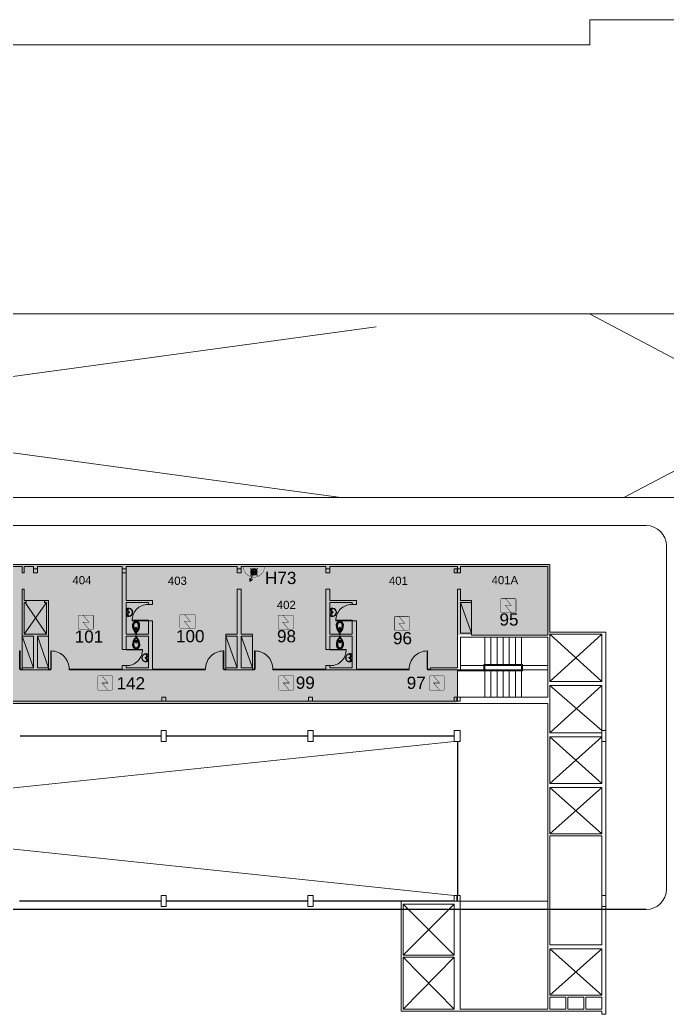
# Model space of a CAD drawing. Header units: metres. Extents: x -331 to 2982, y 362 to 2539.
# Drawn here: x 823.65 to 855.41, y 2490.17 to 2538.96 of the extents above; entities that cross this region are included whole.
import ezdxf
from ezdxf.enums import TextEntityAlignment as Align

# ---------------------------------------------------------------- set-up
doc = ezdxf.new("R2010")
doc.units = ezdxf.units.M
doc.layers.get('0').update_dxf_attribs({"color": 251})
doc.layers.add('_corredores', color=251, linetype='Continuous', plot=False)
doc.layers.add('_salas', color=251, linetype='Continuous', plot=False)
for name, color, linetype in [('ALV', 251, 'Continuous'), ('CX', 251, 'Continuous'), ('Det', 251, 'Continuous'), ('DET. FUMAÇA', 1, 'Continuous'), ('Div', 251, 'Continuous'), ('Est', 251, 'Continuous'), ('Mob', 251, 'Continuous'), ('Pis', 251, 'Continuous'), ('Texto_Salas', 251, 'Continuous'), ('vid', 251, 'Continuous'), ('vis', 251, 'Continuous')]:
    doc.layers.add(name, color=color, linetype=linetype)
doc.styles.add('X3G_ENTITY_1422127C', font='arial.ttf', dxfattribs={"height": 0.6})
doc.styles.add('X3G_ENTITY_142212B9', font='arial.ttf', dxfattribs={"height": 0.6})
doc.styles.add('X3G_ENTITY_142212F6', font='arial.ttf', dxfattribs={"height": 0.6})
doc.styles.add('X3G_ENTITY_14221333', font='arial.ttf', dxfattribs={"height": 0.6})
doc.styles.add('X3G_ENTITY_14221370', font='arial.ttf', dxfattribs={"height": 0.6})
doc.styles.add('X3G_ENTITY_14221765', font='arial.ttf', dxfattribs={"height": 0.6})
doc.styles.add('X3G_ENTITY_142217A2', font='arial.ttf', dxfattribs={"height": 0.6})
doc.styles.add('X3G_ENTITY_142217DF', font='arial.ttf', dxfattribs={"height": 0.6})
doc.styles.add('X3G_ENTITY_1422AD1E', font='arial.ttf', dxfattribs={"height": 0.6})
doc.styles.add('X3G_ENTITY_2B7D2', font='arial.ttf', dxfattribs={"height": 0.4})
doc.styles.add('X3G_ENTITY_2B7D3', font='arial.ttf', dxfattribs={"height": 0.4})
doc.styles.add('X3G_ENTITY_2B7D4', font='arial.ttf', dxfattribs={"height": 0.4})
doc.styles.add('X3G_ENTITY_2B7D5', font='arial.ttf', dxfattribs={"height": 0.4})
doc.styles.add('X3G_ENTITY_2B7D6', font='arial.ttf', dxfattribs={"height": 0.4})

# ---------------------------------------------------------------- blocks, each defined once
blk = doc.blocks.new('VASO')
at = {"layer": 'Mob'}
for p, q in [((302.351, 172.465), (302.38, 172.465)), ((302.351, 172.383), (302.38, 172.383)), ((302.38, 172.465), (302.38, 172.383)), ((302.411, 172.354), (302.411, 172.494)), ((302.499, 172.354), (302.499, 172.494)), ((302.599, 172.444), (302.499, 172.444)), ((302.599, 172.404), (302.499, 172.404)), ((302.599, 172.444), (302.599, 172.455)), ((302.599, 172.404), (302.599, 172.444)), ((302.599, 172.404), (302.599, 172.393)), ((302.619, 172.464), (302.609, 172.464)), ((302.619, 172.383), (302.609, 172.383)), ((302.619, 172.424), (302.619, 172.464)), ((302.619, 172.424), (302.619, 172.383))]:
    blk.add_line(p, q, dxfattribs=at)
for centre in [(302.453, 172.486), (302.453, 172.362)]:
    blk.add_circle(centre, 0.00707, dxfattribs=at)
for centre, radius, start, end in [((302.178, 172.42), 0.179, 86.6811, 178.7962), ((302.178, 172.427), 0.179, 181.2038, 273.3189), ((302.178, 172.42), 0.129, 86.6811, 178.7962), ((302.178, 172.427), 0.129, 181.2038, 273.3189), ((302.205, 172.134), 0.464, 50.6979, 92.0637), ((302.205, 172.713), 0.464, 267.9363, 309.3021), ((302.205, 172.134), 0.414, 60.1325, 92.0637), ((302.205, 172.713), 0.414, 267.9363, 299.8675), ((302.349, 172.422), 0.043, 86.6811, 178.7962), ((302.349, 172.426), 0.043, 181.2038, 273.3189), ((302.609, 172.455), 0.00935, 90, 180), ((302.609, 172.393), 0.00935, 180, 270)]:
    blk.add_arc(centre, radius, start, end, dxfattribs=at)
blk = doc.blocks.new('Detector de fumaça')
at = {"layer": 'DET. FUMAÇA', "linetype": 'Continuous', "lineweight": 15, "const_width": 0.0187}
blk.add_lwpolyline([(774.599, 539.816), (775.249, 539.816, -0.414214), (775.296, 539.769), (775.296, 539.167, -0.414214), (775.249, 539.12), (774.599, 539.12, -0.414214), (774.553, 539.167), (774.553, 539.769, -0.414214)], format="xyb", close=True, dxfattribs=at)
blk.add_lwpolyline([(774.773, 539.816), (775.064, 539.468), (774.773, 539.468), (775.064, 539.12)], dxfattribs=at)

msp = doc.modelspace()

# ---------------------------------------------------------------- hatches: boundary and pattern name
at = {"layer": '_corredores', "transparency": 33554508}
h = msp.add_hatch(color=256, dxfattribs=at)
h.dxf.hatch_style = 1
h.paths.add_polyline_path([(768.659, 2507.071), (768.659, 2507.996), (765.809, 2507.996), (765.809, 2505.421), (845.119, 2505.421), (845.119, 2507.071)])
at = {"layer": '_salas', "transparency": 33554559}
h = msp.add_hatch(color=256, dxfattribs=at)
h.dxf.hatch_style = 1
h.paths.add_polyline_path([(849.659, 2512.236), (768.859, 2512.236), (768.859, 2507.996), (768.659, 2507.996), (768.659, 2507.071), (845.119, 2507.071), (845.119, 2508.771), (849.659, 2508.771)])

# ---------------------------------------------------------------- linework, layer by layer
at = {"color": 1, "lineweight": 0, "true_color": 0xe60000}
for p, q in [((835.134, 2511.869), (834.939, 2511.393)), ((835.304, 2511.7), (834.965, 2512.039)), ((834.965, 2511.7), (835.304, 2512.039)), ((834.939, 2511.393), (834.931, 2511.572)), ((834.939, 2511.393), (835.071, 2511.515))]:
    msp.add_line(p, q, dxfattribs=at)
at = {"color": 1, "true_color": 0xe60000, "const_width": 0.0172}
msp.add_lwpolyline([(835.614, 2512.127), (834.654, 2512.127, 0.435311), (834.62, 2512.09, 0.930949), (835.649, 2512.09, 0.435311)], format="xyb", close=True, dxfattribs=at)
at = {"color": 1, "lineweight": 0, "true_color": 0xe60000}
for radius in [0.158, 0.119, 0.0774]:
    msp.add_circle((835.134, 2511.869), radius, dxfattribs=at)
at = {"layer": 'ALV', "lineweight": 0}
for p, q in [((764.909, 2512.236), (845.264, 2512.236)), ((845.104, 2512.236), (823.759, 2512.236)), ((845.264, 2512.236), (845.124, 2512.236)), ((845.264, 2512.236), (849.659, 2512.236)), ((849.659, 2512.236), (845.264, 2512.236)), ((849.659, 2512.236), (849.659, 2508.921)), ((849.659, 2508.921), (849.659, 2512.236)), ((818.859, 2512.136), (823.759, 2512.136)), ((818.859, 2512.136), (823.759, 2512.136)), ((823.759, 2511.821), (823.759, 2512.136)), ((823.859, 2511.821), (823.859, 2512.136)), ((823.859, 2512.136), (824.309, 2512.136)), ((823.859, 2512.136), (824.309, 2512.136)), ((824.309, 2511.821), (824.309, 2512.136)), ((824.509, 2511.821), (824.509, 2512.136)), ((824.509, 2512.136), (828.659, 2512.136)), ((824.509, 2512.136), (828.659, 2512.136)), ((828.659, 2511.821), (828.659, 2512.136)), ((828.659, 2511.821), (828.659, 2510.471)), ((828.859, 2511.821), (828.859, 2512.136)), ((828.859, 2512.136), (834.309, 2512.136)), ((828.859, 2512.136), (834.309, 2512.136)), ((828.859, 2510.471), (828.859, 2511.821)), ((834.309, 2512.136), (834.309, 2511.821)), ((834.509, 2511.821), (834.509, 2512.136)), ((834.509, 2512.136), (838.659, 2512.136)), ((834.509, 2512.136), (838.659, 2512.136)), ((838.659, 2511.821), (838.659, 2512.136)), ((838.859, 2511.821), (838.859, 2512.136)), ((838.859, 2512.136), (845.124, 2512.136)), ((838.859, 2512.136), (845.124, 2512.136)), ((845.124, 2512.136), (845.124, 2512.021)), ((849.559, 2512.136), (845.264, 2512.136)), ((845.264, 2512.136), (849.559, 2512.136)), ((845.264, 2512.021), (845.264, 2512.136)), ((849.559, 2508.921), (849.559, 2512.136)), ((849.559, 2512.136), (849.559, 2508.771)), ((823.759, 2508.721), (823.759, 2511.021)), ((823.859, 2510.471), (823.859, 2511.021)), ((828.659, 2510.471), (828.659, 2511.021)), ((828.859, 2511.021), (828.859, 2510.471)), ((834.309, 2511.021), (834.309, 2508.821)), ((838.659, 2511.021), (838.859, 2511.021)), ((838.859, 2511.021), (838.659, 2511.021)), ((838.859, 2511.021), (838.659, 2511.021)), ((838.659, 2511.021), (838.659, 2508.071)), ((838.859, 2511.021), (838.859, 2510.471)), ((838.859, 2510.471), (838.859, 2511.021)), ((838.859, 2510.471), (838.859, 2511.021)), ((823.959, 2510.471), (824.859, 2510.471)), ((828.659, 2510.471), (828.659, 2508.771)), ((830.159, 2510.471), (828.859, 2510.471)), ((828.859, 2508.821), (828.859, 2510.371)), ((828.859, 2510.371), (829.959, 2510.371)), ((829.959, 2510.371), (829.959, 2510.271)), ((829.959, 2510.271), (830.159, 2510.271)), ((830.159, 2510.271), (830.159, 2510.471)), ((838.859, 2510.471), (840.159, 2510.471)), ((840.159, 2510.471), (838.859, 2510.471)), ((840.159, 2510.471), (838.859, 2510.471)), ((839.959, 2510.371), (838.859, 2510.371)), ((838.859, 2510.371), (838.859, 2508.821)), ((838.859, 2510.371), (839.959, 2510.371)), ((838.859, 2508.821), (838.859, 2510.371)), ((838.859, 2510.371), (839.959, 2510.371)), ((838.859, 2508.821), (838.859, 2510.371)), ((839.959, 2510.271), (839.959, 2510.371)), ((839.959, 2510.371), (839.959, 2510.271)), ((839.959, 2510.371), (839.959, 2510.271)), ((840.159, 2510.271), (839.959, 2510.271)), ((839.959, 2510.271), (840.159, 2510.271)), ((839.959, 2510.271), (840.159, 2510.271)), ((840.159, 2510.471), (840.159, 2510.271)), ((840.159, 2510.271), (840.159, 2510.471)), ((840.159, 2510.271), (840.159, 2510.471)), ((845.814, 2510.471), (845.264, 2510.471)), ((845.264, 2510.371), (845.814, 2510.371)), ((845.814, 2510.371), (845.814, 2510.471)), ((830.159, 2509.471), (829.959, 2509.471)), ((829.959, 2509.471), (829.959, 2508.821)), ((830.159, 2508.821), (830.159, 2509.471)), ((839.959, 2509.471), (839.959, 2508.821)), ((839.959, 2509.471), (840.159, 2509.471)), ((840.159, 2507.091), (840.159, 2509.471)), ((840.159, 2509.371), (840.159, 2507.091)), ((829.959, 2508.821), (828.859, 2508.821)), ((830.159, 2507.071), (830.159, 2508.821)), ((839.959, 2508.821), (838.859, 2508.821)), ((845.264, 2508.871), (845.814, 2508.871)), ((845.814, 2508.871), (845.264, 2508.871)), ((845.814, 2508.771), (845.814, 2508.871)), ((849.659, 2508.921), (852.409, 2508.921)), ((852.409, 2508.921), (849.659, 2508.921)), ((849.659, 2508.821), (852.209, 2508.821)), ((849.659, 2506.496), (849.659, 2508.821)), ((849.659, 2508.821), (852.209, 2508.821)), ((852.209, 2508.821), (852.209, 2506.496)), ((852.409, 2504.096), (852.409, 2508.921)), ((828.659, 2508.771), (828.659, 2508.071)), ((828.859, 2508.071), (828.859, 2508.721)), ((828.859, 2508.721), (829.959, 2508.721)), ((829.959, 2508.721), (829.959, 2507.171)), ((839.959, 2508.721), (838.859, 2508.721)), ((838.859, 2508.721), (839.959, 2508.721)), ((838.859, 2508.071), (838.859, 2508.721)), ((838.859, 2508.721), (839.959, 2508.721)), ((839.959, 2507.171), (839.959, 2508.721)), ((839.959, 2508.721), (839.959, 2507.171)), ((839.959, 2508.721), (839.959, 2507.171)), ((849.559, 2508.671), (845.264, 2508.671)), ((845.264, 2508.671), (849.559, 2508.671)), ((849.559, 2508.771), (845.814, 2508.771)), ((849.559, 2505.721), (849.559, 2508.671)), ((828.659, 2508.071), (828.859, 2508.071)), ((838.859, 2508.071), (838.659, 2508.071)), ((852.209, 2508.184), (852.209, 2506.496)), ((852.409, 2504.096), (852.409, 2508.184)), ((828.859, 2507.271), (828.659, 2507.271)), ((828.659, 2507.271), (828.659, 2507.071)), ((828.659, 2507.071), (830.159, 2507.071)), ((828.859, 2507.171), (828.859, 2507.271)), ((829.959, 2507.171), (828.859, 2507.171)), ((838.659, 2507.071), (838.659, 2507.271)), ((838.659, 2507.271), (838.859, 2507.271)), ((838.859, 2507.271), (838.659, 2507.271)), ((838.659, 2507.271), (838.659, 2507.071)), ((838.859, 2507.271), (838.659, 2507.271)), ((838.659, 2507.271), (838.659, 2507.071)), ((840.159, 2507.071), (838.659, 2507.071)), ((838.659, 2507.071), (840.159, 2507.071)), ((838.659, 2507.071), (840.159, 2507.071)), ((838.859, 2507.271), (838.859, 2507.171)), ((838.859, 2507.171), (838.859, 2507.271)), ((838.859, 2507.171), (838.859, 2507.271)), ((838.859, 2507.171), (839.959, 2507.171)), ((839.959, 2507.171), (838.859, 2507.171)), ((839.959, 2507.171), (838.859, 2507.171)), ((852.209, 2506.496), (849.659, 2506.496)), ((849.659, 2503.971), (849.659, 2506.296)), ((852.209, 2506.296), (849.659, 2506.296)), ((849.659, 2503.971), (849.659, 2506.296)), ((849.659, 2506.296), (852.209, 2506.296)), ((852.209, 2506.296), (852.209, 2504.096)), ((852.209, 2506.296), (852.209, 2504.096)), ((762.309, 2505.421), (849.559, 2505.421)), ((773.209, 2505.521), (845.099, 2505.521)), ((845.099, 2505.521), (830.609, 2505.521)), ((845.189, 2505.721), (849.559, 2505.721)), ((849.559, 2505.721), (845.259, 2505.721)), ((849.559, 2490.421), (849.559, 2505.421)), ((852.209, 2503.971), (849.659, 2503.971)), ((852.209, 2503.971), (849.659, 2503.971)), ((852.209, 2503.771), (849.659, 2503.771)), ((849.659, 2501.496), (849.659, 2503.771)), ((849.659, 2503.771), (852.209, 2503.771)), ((852.209, 2503.546), (852.209, 2501.496)), ((852.209, 2503.546), (852.209, 2501.496)), ((852.409, 2495.996), (852.409, 2503.546)), ((852.409, 2495.996), (852.409, 2503.546)), ((849.659, 2501.496), (849.659, 2503.234)), ((852.209, 2501.496), (849.659, 2501.496)), ((852.209, 2501.296), (849.659, 2501.296)), ((852.209, 2499.021), (849.659, 2499.021)), ((852.209, 2498.921), (849.659, 2498.921)), ((849.659, 2498.921), (849.659, 2493.571)), ((849.659, 2498.921), (852.209, 2498.921)), ((852.209, 2493.571), (852.209, 2498.921)), ((852.209, 2498.921), (852.209, 2495.996)), ((842.359, 2490.321), (842.359, 2495.711)), ((842.359, 2495.711), (842.359, 2490.321)), ((842.359, 2495.711), (845.259, 2495.711)), ((845.259, 2490.421), (845.259, 2495.711)), ((842.459, 2493.071), (842.459, 2495.571)), ((842.459, 2493.071), (842.459, 2495.571)), ((842.459, 2495.571), (844.959, 2495.571)), ((844.959, 2493.071), (844.959, 2495.571)), ((845.259, 2491.221), (845.259, 2495.446)), ((852.209, 2495.446), (852.209, 2493.571)), ((852.409, 2495.446), (852.409, 2490.371)), ((852.409, 2490.171), (852.409, 2495.446)), ((849.659, 2493.571), (852.209, 2493.571)), ((852.209, 2493.571), (849.659, 2493.571)), ((852.209, 2493.371), (849.659, 2493.371)), ((849.659, 2491.734), (849.659, 2493.371)), ((844.959, 2493.071), (842.459, 2493.071)), ((844.959, 2493.071), (842.459, 2493.071)), ((844.959, 2492.971), (842.459, 2492.971)), ((849.659, 2490.996), (849.659, 2490.421)), ((850.442, 2490.996), (850.442, 2490.421)), ((850.542, 2490.996), (850.542, 2490.421)), ((851.326, 2490.996), (851.326, 2490.421)), ((851.426, 2490.996), (851.426, 2490.421)), ((852.209, 2490.996), (852.209, 2490.421)), ((842.359, 2490.321), (852.209, 2490.321)), ((842.459, 2490.421), (844.959, 2490.421)), ((849.559, 2490.421), (845.259, 2490.421)), ((849.559, 2490.421), (845.259, 2490.421)), ((849.659, 2490.421), (850.442, 2490.421)), ((850.542, 2490.421), (851.326, 2490.421)), ((851.426, 2490.421), (852.209, 2490.421)), ((852.209, 2490.171), (852.209, 2490.321)), ((852.209, 2490.321), (852.209, 2490.171)), ((852.409, 2490.171), (852.209, 2490.171)), ((852.209, 2490.171), (852.409, 2490.171))]:
    msp.add_line(p, q, dxfattribs=at)
for points in [[(823.759, 2512.136), (823.759, 2511.821), (823.859, 2511.821), (823.859, 2512.136)], [(823.759, 2512.136), (823.759, 2512.136), (823.759, 2511.821)], [(823.859, 2511.821), (823.859, 2512.136)], [(824.309, 2512.136), (824.309, 2512.021), (824.509, 2512.021), (824.509, 2512.136)], [(828.659, 2512.136), (828.659, 2512.021), (828.859, 2512.021), (828.859, 2512.136)], [(828.659, 2512.136), (828.659, 2512.021), (828.859, 2512.021), (828.859, 2512.136)], [(834.309, 2512.136), (834.309, 2512.136), (834.309, 2512.021), (834.509, 2512.021), (834.509, 2512.136)], [(838.659, 2512.136), (838.659, 2512.021), (838.859, 2512.021), (838.859, 2512.136)], [(838.659, 2512.136), (838.659, 2512.021), (838.859, 2512.021), (838.859, 2512.136)], [(845.264, 2510.471), (845.264, 2511.021), (845.124, 2511.021), (845.124, 2507.171), (843.799, 2507.171), (843.799, 2507.071), (845.264, 2507.071), (845.264, 2508.671)], [(845.264, 2508.871), (845.264, 2510.371)]]:
    msp.add_lwpolyline(points, dxfattribs=at)
for points in [[(824.509, 2508.721), (825.059, 2508.721), (825.059, 2510.471), (824.859, 2510.471), (824.859, 2510.371), (824.959, 2510.371), (824.959, 2508.821), (824.509, 2508.821), (824.309, 2508.821), (823.859, 2508.821), (823.859, 2510.371), (823.959, 2510.371), (823.959, 2510.471), (823.859, 2510.471), (823.859, 2511.021), (823.759, 2511.021), (823.759, 2508.721), (824.309, 2508.721), (824.309, 2507.171), (823.759, 2507.171), (823.759, 2507.071), (824.509, 2507.071), (825.059, 2507.071), (825.059, 2507.171), (824.509, 2507.171)], [(835.059, 2508.821), (834.509, 2508.821), (834.509, 2511.021), (834.309, 2511.021), (834.309, 2508.821), (833.759, 2508.821), (833.759, 2508.721), (834.309, 2508.721), (834.309, 2507.171), (833.759, 2507.171), (833.759, 2507.071), (834.509, 2507.071), (835.059, 2507.071), (835.059, 2507.171), (834.509, 2507.171), (834.509, 2508.721), (835.059, 2508.721)], [(852.209, 2501.296), (852.209, 2499.021), (849.659, 2499.021), (849.659, 2499.659), (849.659, 2501.296)], [(849.659, 2491.096), (849.659, 2491.734), (849.659, 2493.371), (852.209, 2493.371), (852.209, 2491.096)], [(844.959, 2490.421), (842.459, 2490.421), (842.459, 2492.971), (844.959, 2492.971), (844.959, 2492.221), (844.959, 2491.221)], [(849.659, 2490.996), (850.442, 2490.996), (850.442, 2490.421), (849.659, 2490.421)], [(850.542, 2490.996), (851.326, 2490.996), (851.326, 2490.421), (850.542, 2490.421)], [(851.426, 2490.996), (852.209, 2490.996), (852.209, 2490.421), (851.426, 2490.421)]]:
    msp.add_lwpolyline(points, close=True, dxfattribs=at)
at = {"layer": 'CX', "lineweight": 0, "ltscale": 8}
for points in [[(829.959, 2509.501), (829.959, 2509.471), (829.159, 2509.471), (829.159, 2509.501)], [(839.959, 2509.501), (839.959, 2509.471), (839.159, 2509.471), (839.159, 2509.501)], [(823.659, 2507.091), (823.629, 2507.091), (823.629, 2507.991), (823.659, 2507.991)], [(825.159, 2507.091), (825.189, 2507.091), (825.189, 2507.991), (825.159, 2507.991)], [(828.859, 2508.041), (828.859, 2508.071), (829.659, 2508.071), (829.659, 2508.041)], [(833.659, 2507.091), (833.629, 2507.091), (833.629, 2507.991), (833.659, 2507.991)], [(835.159, 2507.091), (835.189, 2507.091), (835.189, 2507.991), (835.159, 2507.991)], [(838.859, 2508.041), (838.859, 2508.071), (839.659, 2508.071), (839.659, 2508.041)], [(843.659, 2507.091), (843.629, 2507.091), (843.629, 2507.991), (843.659, 2507.991)]]:
    msp.add_lwpolyline(points, close=True, dxfattribs=at)
for centre, radius, start, end in [((829.929, 2509.501), 0.771, 90, 182.1894), ((839.929, 2509.501), 0.771, 90, 182.1894), ((825.189, 2507.121), 0.871, 358.058, 90), ((828.889, 2508.042), 0.771, 270, 2.1894), ((833.629, 2507.121), 0.871, 90, 181.942), ((835.189, 2507.121), 0.871, 358.058, 90), ((838.889, 2508.042), 0.771, 270, 2.1894), ((843.629, 2507.121), 0.871, 90, 181.942)]:
    msp.add_arc(centre, radius, start, end, dxfattribs=at)
at = {"layer": 'Det', "lineweight": 0}
for p, q in [((868.587, 2515.521), (851.609, 2524.544)), ((870.379, 2524.544), (853.294, 2515.521)), ((777.964, 2523.89), (839.396, 2515.521)), ((841.129, 2523.891), (779.66, 2515.521)), ((824.959, 2510.371), (823.859, 2508.821)), ((823.909, 2510.371), (824.959, 2508.821)), ((852.209, 2508.821), (849.659, 2506.496)), ((849.659, 2508.821), (852.209, 2506.496)), ((849.659, 2506.296), (852.209, 2504.096)), ((852.209, 2506.296), (849.659, 2503.971)), ((844.959, 2503.546), (773.234, 2495.996)), ((773.234, 2503.546), (844.959, 2495.996)), ((849.659, 2503.771), (852.209, 2501.496)), ((852.209, 2503.771), (849.659, 2501.496)), ((849.659, 2499.021), (852.209, 2501.296)), ((849.659, 2501.296), (852.209, 2499.021)), ((842.459, 2495.571), (844.959, 2493.071)), ((844.959, 2495.571), (842.459, 2493.071)), ((849.659, 2493.371), (852.209, 2491.096)), ((849.659, 2491.096), (852.209, 2493.371)), ((842.459, 2492.971), (844.959, 2490.421)), ((844.959, 2492.971), (842.459, 2490.421))]:
    msp.add_line(p, q, dxfattribs=at)
at = {"layer": 'Div', "color": 230, "linetype": 'Continuous', "lineweight": 0}
for p, q in [((854.378, 2514.147), (761.137, 2514.147)), ((855.378, 2496.304), (855.378, 2513.147))]:
    msp.add_line(p, q, dxfattribs=at)
at = {"layer": 'Div', "color": 230, "linetype": 'Continuous', "lineweight": -3, "true_color": 0xff007f}
msp.add_line((854.378, 2495.304), (761.194, 2495.304), dxfattribs=at)
at = {"layer": 'Div', "color": 230, "linetype": 'Continuous', "lineweight": 0}
for centre, start, end in [((854.378, 2513.147), 0, 90), ((854.378, 2496.304), 270, 0)]:
    msp.add_arc(centre, 1, start, end, dxfattribs=at)
at = {"layer": 'Est', "lineweight": 0}
for points in [[(824.309, 2511.821), (824.309, 2512.021), (824.509, 2512.021), (824.509, 2511.821)], [(824.309, 2511.821), (824.309, 2512.021), (824.509, 2512.021), (824.509, 2511.821)], [(828.659, 2511.821), (828.659, 2512.021), (828.859, 2512.021), (828.859, 2511.821)], [(828.659, 2511.821), (828.659, 2512.021), (828.859, 2512.021), (828.859, 2511.821)], [(834.309, 2511.821), (834.309, 2512.021), (834.509, 2512.021), (834.509, 2511.821)], [(838.659, 2511.821), (838.659, 2512.021), (838.859, 2512.021), (838.859, 2511.821)], [(844.964, 2511.821), (844.964, 2512.021), (845.104, 2512.021), (845.104, 2511.821)], [(845.124, 2511.821), (845.124, 2512.021), (845.264, 2512.021), (845.264, 2511.821)], [(830.609, 2505.521), (830.609, 2505.721), (830.809, 2505.721), (830.809, 2505.521)], [(837.809, 2505.521), (837.809, 2505.721), (838.009, 2505.721), (838.009, 2505.521)], [(844.959, 2505.521), (844.959, 2505.721), (845.099, 2505.721), (845.099, 2505.521)], [(845.119, 2505.521), (845.119, 2505.721), (845.259, 2505.721), (845.259, 2505.521)]]:
    msp.add_lwpolyline(points, close=True, dxfattribs=at)
for points in [[(852.209, 2503.546), (852.209, 2504.096), (852.309, 2504.096), (852.409, 2504.096), (852.409, 2503.546), (852.209, 2503.546)], [(852.209, 2495.446), (852.209, 2495.996), (852.309, 2495.996), (852.409, 2495.996), (852.409, 2495.446), (852.209, 2495.446)]]:
    msp.add_lwpolyline(points, dxfattribs=at)
at = {"layer": 'Mob', "lineweight": 0, "ltscale": 0.8}
for p, q in [((845.264, 2510.371), (845.814, 2508.871)), ((823.759, 2508.721), (824.309, 2507.171)), ((824.509, 2508.721), (825.059, 2507.171)), ((833.759, 2508.721), (834.309, 2507.171)), ((834.509, 2508.721), (835.059, 2507.171))]:
    msp.add_line(p, q, dxfattribs=at)
at = {"layer": 'Mob', "lineweight": 0}
for p, q in [((845.814, 2508.871), (845.814, 2510.371)), ((828.859, 2509.713), (828.859, 2510.064)), ((838.859, 2509.713), (838.859, 2510.064)), ((823.759, 2508.721), (823.759, 2507.171)), ((825.059, 2507.171), (825.059, 2508.721)), ((833.759, 2508.721), (833.759, 2507.171)), ((835.059, 2507.171), (835.059, 2508.721)), ((829.959, 2507.829), (829.959, 2507.478)), ((839.959, 2507.829), (839.959, 2507.478))]:
    msp.add_line(p, q, dxfattribs=at)
for points in [[(828.87, 2509.889, 0.019765), (828.875, 2509.763, 0.055725), (828.877, 2509.745, 0.26837), (828.913, 2509.712, 0.08527), (829.001, 2509.7, 0.373975), (829.165, 2509.889, 0.373975), (829.001, 2510.079, 0.08527), (828.913, 2510.067, 0.26837), (828.877, 2510.033, 0.055725), (828.875, 2510.015, 0.019765)], [(838.87, 2509.889, 0.019765), (838.875, 2509.763, 0.055725), (838.877, 2509.745, 0.26837), (838.913, 2509.712, 0.08527), (839.001, 2509.7, 0.373975), (839.165, 2509.889, 0.373975), (839.001, 2510.079, 0.08527), (838.913, 2510.067, 0.26837), (838.877, 2510.033, 0.055725), (838.875, 2510.015, 0.019765)], [(829.948, 2507.653, 0.019765), (829.943, 2507.779, 0.055725), (829.941, 2507.797, 0.26837), (829.905, 2507.83, 0.08527), (829.818, 2507.842, 0.373975), (829.653, 2507.653, 0.373975), (829.818, 2507.464, 0.08527), (829.905, 2507.475, 0.26837), (829.941, 2507.509, 0.055725), (829.943, 2507.527, 0.019765)], [(839.948, 2507.653, 0.019765), (839.943, 2507.779, 0.055725), (839.941, 2507.797, 0.26837), (839.905, 2507.83, 0.08527), (839.818, 2507.842, 0.373975), (839.653, 2507.653, 0.373975), (839.818, 2507.464, 0.08527), (839.905, 2507.475, 0.26837), (839.941, 2507.509, 0.055725), (839.943, 2507.527, 0.019765)]]:
    msp.add_lwpolyline(points, format="xyb", close=True, dxfattribs=at)
for points in [[(828.966, 2510.064, 0.09339), (828.913, 2510.051, 0.281673), (828.88, 2510.006, 0.022774), (828.874, 2509.916), (828.874, 2509.889), (828.874, 2509.862, 0.022774), (828.88, 2509.772, 0.281673), (828.913, 2509.727, 0.09339), (828.966, 2509.715)], [(828.97, 2509.725, -0.467154), (828.963, 2509.727, -0.039312), (828.94, 2509.794, 0.320715), (828.919, 2509.813, 0.032811), (828.882, 2509.817)], [(828.966, 2510.064, -0.557482), (828.971, 2510.056, 0.068592), (828.941, 2509.952, 0.02486), (828.936, 2509.889, 0.02486), (828.941, 2509.826, 0.068592), (828.971, 2509.722, -0.557482), (828.966, 2509.715)], [(828.971, 2510.057, 0.072415), (828.948, 2509.889, 0.072415), (828.971, 2509.722)], [(838.966, 2510.064, 0.09339), (838.913, 2510.051, 0.281673), (838.88, 2510.006, 0.022774), (838.874, 2509.916), (838.874, 2509.889), (838.874, 2509.862, 0.022774), (838.88, 2509.772, 0.281673), (838.913, 2509.727, 0.09339), (838.966, 2509.715)], [(838.97, 2509.725, -0.467154), (838.963, 2509.727, -0.039312), (838.94, 2509.794, 0.320715), (838.919, 2509.813, 0.032811), (838.882, 2509.817)], [(838.966, 2510.064, -0.557482), (838.971, 2510.056, 0.068592), (838.941, 2509.952, 0.02486), (838.936, 2509.889, 0.02486), (838.941, 2509.826, 0.068592), (838.971, 2509.722, -0.557482), (838.966, 2509.715)], [(838.971, 2510.057, 0.072415), (838.948, 2509.889, 0.072415), (838.971, 2509.722)], [(829.852, 2507.478, -0.557482), (829.847, 2507.486, 0.068592), (829.877, 2507.59, 0.02486), (829.882, 2507.653, 0.02486), (829.877, 2507.716, 0.068592), (829.847, 2507.82, -0.557482), (829.852, 2507.827)], [(829.847, 2507.485, 0.072415), (829.87, 2507.653, 0.072415), (829.847, 2507.82)], [(829.848, 2507.817, -0.467154), (829.855, 2507.815, -0.039312), (829.878, 2507.748, 0.320715), (829.899, 2507.729, 0.032811), (829.937, 2507.725)], [(829.852, 2507.478, 0.09339), (829.905, 2507.491, 0.281673), (829.938, 2507.536, 0.022774), (829.944, 2507.626), (829.944, 2507.653), (829.944, 2507.68, 0.022774), (829.938, 2507.77, 0.281673), (829.905, 2507.815, 0.09339), (829.852, 2507.827)], [(839.852, 2507.478, -0.557482), (839.847, 2507.486, 0.068592), (839.877, 2507.59, 0.02486), (839.882, 2507.653, 0.02486), (839.877, 2507.716, 0.068592), (839.847, 2507.82, -0.557482), (839.852, 2507.827)], [(839.847, 2507.485, 0.072415), (839.87, 2507.653, 0.072415), (839.847, 2507.82)], [(839.848, 2507.817, -0.467154), (839.855, 2507.815, -0.039312), (839.878, 2507.748, 0.320715), (839.899, 2507.729, 0.032811), (839.937, 2507.725)], [(839.852, 2507.478, 0.09339), (839.905, 2507.491, 0.281673), (839.938, 2507.536, 0.022774), (839.944, 2507.626), (839.944, 2507.653), (839.944, 2507.68, 0.022774), (839.938, 2507.77, 0.281673), (839.905, 2507.815, 0.09339), (839.852, 2507.827)]]:
    msp.add_lwpolyline(points, format="xyb", dxfattribs=at)
for centre, radius in [((828.916, 2509.988), 0.0158), ((828.99, 2509.889), 0.0328), ((828.99, 2509.889), 0.0203), ((838.916, 2509.988), 0.0158), ((838.99, 2509.889), 0.0328), ((838.99, 2509.889), 0.0203), ((829.829, 2507.653), 0.0328), ((829.829, 2507.653), 0.0203), ((829.902, 2507.554), 0.0158), ((839.829, 2507.653), 0.0328), ((839.829, 2507.653), 0.0203), ((839.902, 2507.554), 0.0158)]:
    msp.add_circle(centre, radius, dxfattribs=at)
for centre, radius, start, end in [((828.862, 2510.064), 0.0027, 117.7353, 180), ((828.984, 2509.832), 0.266, 85.9061, 117.7353), ((828.974, 2509.889), 0.209, 0, 82.0182), ((828.974, 2509.889), 0.209, 277.9818, 0), ((838.862, 2510.064), 0.0027, 117.7353, 180), ((838.984, 2509.832), 0.266, 85.9061, 117.7353), ((838.974, 2509.889), 0.209, 0, 82.0182), ((838.974, 2509.889), 0.209, 277.9818, 0), ((828.862, 2509.715), 0.0027, 180, 242.2647), ((828.984, 2509.947), 0.266, 241.9123, 274.0939), ((838.862, 2509.715), 0.0027, 180, 242.2647), ((838.984, 2509.947), 0.266, 241.9123, 274.0939), ((829.844, 2507.653), 0.209, 97.9818, 180), ((829.834, 2507.595), 0.266, 61.9123, 94.0939), ((829.956, 2507.828), 0.0027, 0, 62.2647), ((839.844, 2507.653), 0.209, 97.9818, 180), ((839.834, 2507.595), 0.266, 61.9123, 94.0939), ((839.956, 2507.828), 0.0027, 0, 62.2647), ((829.844, 2507.653), 0.209, 180, 262.0182), ((829.834, 2507.711), 0.266, 265.9061, 297.7353), ((829.956, 2507.478), 0.0027, 297.7353, 0), ((839.844, 2507.653), 0.209, 180, 262.0182), ((839.834, 2507.711), 0.266, 265.9061, 297.7353), ((839.956, 2507.478), 0.0027, 297.7353, 0)]:
    msp.add_arc(centre, radius, start, end, dxfattribs=at)
at = {"layer": 'Pis', "lineweight": 0}
for p, q in [((846.464, 2508.671), (846.464, 2507.321)), ((846.764, 2508.671), (846.764, 2507.321)), ((847.064, 2508.671), (847.064, 2507.321)), ((847.364, 2508.671), (847.364, 2507.321)), ((847.664, 2508.671), (847.664, 2507.321)), ((847.964, 2508.671), (847.964, 2507.321)), ((848.264, 2508.671), (848.264, 2507.321)), ((846.414, 2507.271), (845.264, 2507.271)), ((846.464, 2507.021), (846.464, 2505.721)), ((846.764, 2507.021), (846.764, 2505.721)), ((847.064, 2507.021), (847.064, 2505.721)), ((847.364, 2507.021), (847.364, 2505.721)), ((847.664, 2507.021), (847.664, 2505.721)), ((847.964, 2507.021), (847.964, 2505.721)), ((848.264, 2507.021), (848.264, 2505.721)), ((848.314, 2507.271), (849.559, 2507.271)), ((848.314, 2507.071), (849.559, 2507.071))]:
    msp.add_line(p, q, dxfattribs=at)
at = {"layer": 'Pis', "lineweight": 0, "ltscale": 0.8}
msp.add_line((845.119, 2505.721), (845.119, 2507.071), dxfattribs=at)
at = {"layer": 'vid', "lineweight": 0}
for p, q in [((823.759, 2507.091), (823.659, 2507.091)), ((823.659, 2507.091), (823.659, 2507.071)), ((823.759, 2507.071), (823.659, 2507.071)), ((825.059, 2507.091), (825.159, 2507.091)), ((825.059, 2507.071), (825.159, 2507.071)), ((825.159, 2507.071), (825.159, 2507.091)), ((826.059, 2507.091), (828.659, 2507.091)), ((826.059, 2507.071), (826.059, 2507.091)), ((826.059, 2507.071), (828.659, 2507.071)), ((832.759, 2507.091), (830.159, 2507.091)), ((832.759, 2507.071), (830.159, 2507.071)), ((833.759, 2507.091), (833.659, 2507.091)), ((833.659, 2507.091), (833.659, 2507.071)), ((833.759, 2507.071), (833.659, 2507.071)), ((835.059, 2507.091), (835.159, 2507.091)), ((835.059, 2507.071), (835.159, 2507.071)), ((835.159, 2507.071), (835.159, 2507.091)), ((836.059, 2507.091), (838.659, 2507.091)), ((836.059, 2507.071), (836.059, 2507.091)), ((836.059, 2507.071), (838.659, 2507.071)), ((842.759, 2507.091), (840.159, 2507.091)), ((840.159, 2507.091), (840.159, 2507.071)), ((842.759, 2507.071), (840.159, 2507.071)), ((842.759, 2507.091), (842.759, 2507.071)), ((843.799, 2507.091), (843.659, 2507.091)), ((843.659, 2507.091), (843.659, 2507.071)), ((843.799, 2507.071), (843.659, 2507.071))]:
    msp.add_line(p, q, dxfattribs=at)
at = {"layer": 'vis', "lineweight": 0}
for p, q in [((851.619, 2538.961), (871.209, 2538.961)), ((851.619, 2538.961), (851.619, 2537.729)), ((765.239, 2537.729), (851.619, 2537.729)), ((745.179, 2515.521), (871.209, 2515.521)), ((846.414, 2507.021), (845.119, 2507.021)), ((846.464, 2507.071), (845.264, 2507.071)), ((830.584, 2503.831), (823.659, 2503.831)), ((830.584, 2503.811), (823.659, 2503.811)), ((837.784, 2503.831), (830.859, 2503.831)), ((837.784, 2503.811), (830.859, 2503.811)), ((844.959, 2503.831), (838.034, 2503.831)), ((844.959, 2503.811), (838.034, 2503.811)), ((845.119, 2495.996), (845.119, 2503.546)), ((845.139, 2495.996), (845.139, 2503.546)), ((830.584, 2495.731), (823.634, 2495.731)), ((830.584, 2495.711), (823.634, 2495.711)), ((837.784, 2495.731), (830.834, 2495.731)), ((837.784, 2495.711), (830.834, 2495.711)), ((844.959, 2495.731), (838.034, 2495.731)), ((842.359, 2495.711), (838.034, 2495.711)), ((845.259, 2495.711), (849.559, 2495.711))]:
    msp.add_line(p, q, dxfattribs=at)
for points in [[(765.469, 2515.521), (765.469, 2524.544), (870.149, 2524.544), (870.149, 2515.521)], [(846.414, 2507.021), (848.314, 2507.021), (848.314, 2507.321), (846.414, 2507.321), (846.414, 2507.071)], [(844.959, 2495.711), (844.959, 2495.996), (845.099, 2495.996), (845.099, 2495.711)], [(845.119, 2495.711), (845.119, 2495.996), (845.259, 2495.996), (845.259, 2495.711)]]:
    msp.add_lwpolyline(points, dxfattribs=at)
for points in [[(846.464, 2507.071), (848.264, 2507.071), (848.264, 2507.271), (846.464, 2507.271)], [(830.584, 2503.546), (830.584, 2504.096), (830.834, 2504.096), (830.834, 2503.546)], [(837.784, 2503.546), (837.784, 2504.096), (838.034, 2504.096), (838.034, 2503.546)], [(844.959, 2503.546), (844.959, 2504.096), (845.259, 2504.096), (845.259, 2503.546)], [(830.584, 2495.446), (830.584, 2495.996), (830.834, 2495.996), (830.834, 2495.446)], [(837.784, 2495.446), (837.784, 2495.996), (838.034, 2495.996), (838.034, 2495.446)]]:
    msp.add_lwpolyline(points, close=True, dxfattribs=at)

# ---------------------------------------------------------------- block references
at = {"layer": 'DET. FUMAÇA', "linetype": 'Continuous', "lineweight": 0}
for p in [(72.699, 1970.758), (51.972, 1969.939), (56.949, 1969.971), (61.768, 1969.939), (67.47, 1969.876), (52.902, 1966.953), (61.801, 1966.953), (69.177, 1966.953)]:
    msp.add_blockref('Detector de fumaça', p, dxfattribs=at)
at = {"layer": 'Mob', "lineweight": 0}
for p, rotation in [((656.925, 2811.44), 270), ((666.925, 2811.44), 270), ((1001.776, 2206.102), 90), ((1011.776, 2206.102), 90)]:
    msp.add_blockref('VASO', p, dxfattribs=dict(at, rotation=rotation))

# ---------------------------------------------------------------- texts
at = {"layer": 'Div', "color": 96, "linetype": 'Continuous', "lineweight": 0, "true_color": 0x008000, "insert": (835.679, 2511.876), "char_height": 0.6, "width": 13.3188, "attachment_point": 1, "style": 'X3G_ENTITY_1422AD1E'}
msp.add_mtext('H73', dxfattribs=at)
at = {"layer": 'Div', "color": 5, "linetype": 'Continuous', "lineweight": 0, "true_color": 0x0000ff, "char_height": 0.6, "attachment_point": 1}
for s, insert, style in [('95', (847.186, 2509.835), 'X3G_ENTITY_14221370'), ('101', (826.338, 2508.996), 'X3G_ENTITY_1422127C'), ('100', (831.309, 2509.02), 'X3G_ENTITY_142212B9'), ('98', (836.266, 2509.016), 'X3G_ENTITY_142212F6'), ('96', (841.957, 2508.922), 'X3G_ENTITY_14221333'), ('142', (828.392, 2506.706), 'X3G_ENTITY_14221765'), ('99', (837.188, 2506.735), 'X3G_ENTITY_142217A2'), ('97', (842.632, 2506.728), 'X3G_ENTITY_142217DF')]:
    msp.add_mtext_dynamic_manual_height_columns(s, width=13.3188, gutter_width=2.5, heights=[0], dxfattribs=dict(at, insert=insert, style=style))
at = {"layer": 'Texto_Salas', "lineweight": 0}
for s, style, p in [('404', 'X3G_ENTITY_2B7D2', (826.693, 2511.266)), ('403', 'X3G_ENTITY_2B7D3', (831.376, 2511.237)), ('401', 'X3G_ENTITY_2B7D5', (842.224, 2511.237)), ('401A', 'X3G_ENTITY_2B7D6', (847.45, 2511.268)), ('402', 'X3G_ENTITY_2B7D4', (836.722, 2510.054))]:
    msp.add_text(s, height=0.4, dxfattribs=dict(at, style=style)).set_placement(p, align=Align.CENTER)

doc.saveas('drawing.dxf')
